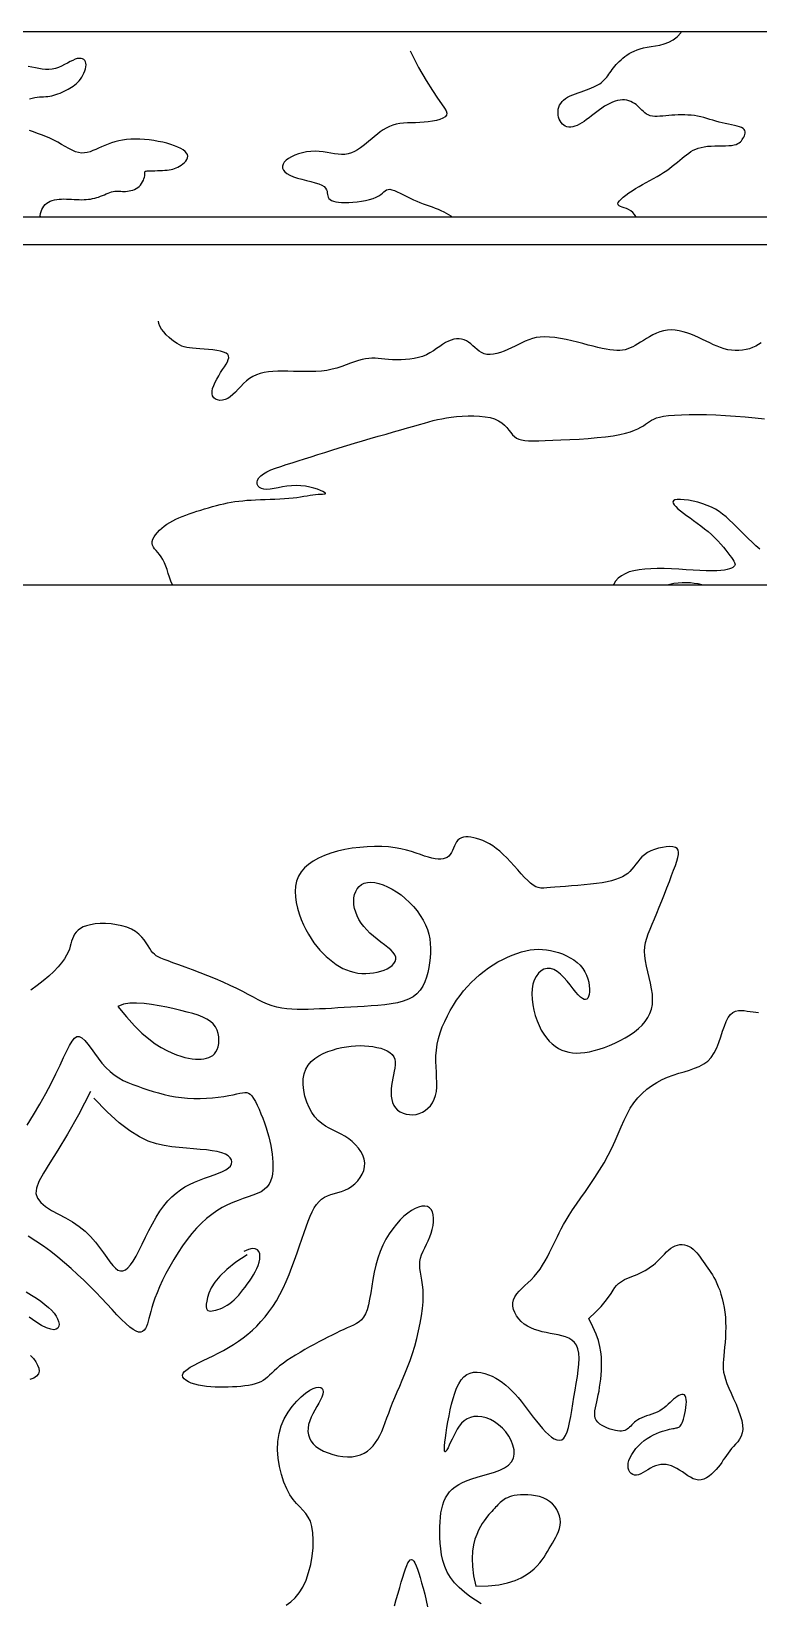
# Model space of a CAD drawing. Extents: x 560 to 725, y 213 to 408.
# Drawn here: x 642.9 to 673.2, y 259.1 to 324.6 of the extents above; entities that cross this region are included whole.
import ezdxf

# ---------------------------------------------------------------- set-up
doc = ezdxf.new("R2010")
doc.units = 0
doc.header["$LTSCALE"] = 10
doc.header["$MEASUREMENT"] = 0
for name, color, linetype in [('3', 3, 'CONTINUOUS'), ('4', 4, 'CONTINUOUS'), ('7', 7, 'CONTINUOUS')]:
    doc.layers.add(name, color=color, linetype=linetype)

msp = doc.modelspace()

# ---------------------------------------------------------------- linework, layer by layer
at = {"layer": '3'}
for p, q in [((622.854, 324.603), (687.081, 324.603)), ((619.779, 316.873), (695.291, 316.873))]:
    msp.add_line(p, q, dxfattribs=at)
for points in [[(668.061, 316.873), (668.053, 316.89), (667.994, 316.981), (667.923, 317.061), (667.843, 317.128), (667.754, 317.182), (667.662, 317.223), (667.57, 317.257), (667.485, 317.285), (667.411, 317.313), (667.353, 317.342), (667.316, 317.377), (667.304, 317.421), (667.323, 317.476), (667.369, 317.542), (667.44, 317.617), (667.531, 317.698), (667.64, 317.784), (667.764, 317.873), (667.899, 317.964), (668.041, 318.053), (668.188, 318.14), (668.338, 318.226), (668.49, 318.309), (668.641, 318.392), (668.79, 318.474), (668.936, 318.556), (669.078, 318.639), (669.212, 318.723), (669.34, 318.809), (669.46, 318.895), (669.573, 318.982), (669.681, 319.069), (669.784, 319.154), (669.883, 319.237), (669.979, 319.317), (670.072, 319.393), (670.163, 319.465), (670.255, 319.532), (670.348, 319.594), (670.445, 319.649), (670.547, 319.698), (670.656, 319.739), (670.774, 319.773), (670.903, 319.799), (671.043, 319.816), (671.192, 319.826), (671.345, 319.832), (671.499, 319.834), (671.65, 319.836), (671.794, 319.839), (671.927, 319.845), (672.046, 319.855), (672.147, 319.873), (672.231, 319.897), (672.302, 319.927), (672.36, 319.963), (672.409, 320.003), (672.45, 320.048), (672.485, 320.096), (672.518, 320.148), (672.549, 320.202), (672.577, 320.258), (672.598, 320.314), (672.611, 320.37), (672.613, 320.424), (672.602, 320.474), (672.574, 320.521), (672.528, 320.563), (672.461, 320.599), (672.376, 320.63), (672.275, 320.658), (672.163, 320.684), (672.041, 320.708), (671.913, 320.733), (671.781, 320.76), (671.649, 320.79), (671.519, 320.824), (671.391, 320.86), (671.265, 320.899), (671.139, 320.938), (671.013, 320.977), (670.887, 321.013), (670.759, 321.045), (670.629, 321.073), (670.497, 321.095), (670.363, 321.111), (670.227, 321.121), (670.091, 321.127), (669.954, 321.128), (669.819, 321.126), (669.685, 321.12), (669.552, 321.111), (669.423, 321.099), (669.297, 321.086), (669.175, 321.075), (669.058, 321.066), (668.946, 321.061), (668.842, 321.063), (668.744, 321.072), (668.655, 321.092), (668.574, 321.122), (668.501, 321.162), (668.433, 321.209), (668.369, 321.263), (668.308, 321.32), (668.249, 321.38), (668.188, 321.439), (668.126, 321.497), (668.061, 321.552), (667.991, 321.602), (667.918, 321.647), (667.842, 321.685), (667.761, 321.716), (667.676, 321.738), (667.587, 321.75), (667.493, 321.752), (667.396, 321.743), (667.294, 321.723), (667.189, 321.693), (667.082, 321.653), (666.974, 321.605), (666.864, 321.548), (666.753, 321.484), (666.643, 321.412), (666.534, 321.335), (666.426, 321.254), (666.318, 321.171), (666.212, 321.087), (666.108, 321.005), (666.004, 320.927), (665.903, 320.854), (665.803, 320.79), (665.704, 320.734), (665.609, 320.689), (665.516, 320.655), (665.426, 320.632), (665.34, 320.62), (665.259, 320.62), (665.183, 320.632), (665.113, 320.658), (665.049, 320.696), (664.992, 320.746), (664.941, 320.805), (664.898, 320.873), (664.863, 320.948), (664.837, 321.028), (664.819, 321.111), (664.811, 321.195), (664.812, 321.28), (664.824, 321.364), (664.846, 321.447), (664.878, 321.527), (664.922, 321.604), (664.977, 321.677), (665.044, 321.746), (665.123, 321.809), (665.213, 321.866), (665.314, 321.918), (665.423, 321.965), (665.537, 322.009), (665.654, 322.051), (665.772, 322.09), (665.888, 322.129), (666.001, 322.167), (666.108, 322.207), (666.208, 322.247), (666.302, 322.289), (666.391, 322.332), (666.472, 322.378), (666.548, 322.425), (666.618, 322.474), (666.681, 322.526), (666.738, 322.58), (666.791, 322.637), (666.839, 322.696), (666.885, 322.757), (666.93, 322.82), (666.975, 322.884), (667.02, 322.95), (667.068, 323.017), (667.12, 323.084), (667.175, 323.152), (667.234, 323.221), (667.297, 323.289), (667.365, 323.357), (667.438, 323.424), (667.515, 323.49), (667.597, 323.554), (667.685, 323.617), (667.779, 323.677), (667.881, 323.735), (667.99, 323.788), (668.109, 323.837), (668.239, 323.881), (668.379, 323.919), (668.532, 323.951), (668.698, 323.977), (668.873, 324.003), (669.055, 324.036), (669.24, 324.083), (669.425, 324.152), (669.606, 324.249), (669.78, 324.382), (669.944, 324.558)], [(658.645, 323.789), (659.003, 323.105), (659.313, 322.56), (659.576, 322.137), (659.792, 321.817), (659.961, 321.581), (660.082, 321.411), (660.156, 321.289), (660.183, 321.195), (660.164, 321.116), (660.104, 321.046), (660.01, 320.986), (659.886, 320.936), (659.741, 320.894), (659.578, 320.861), (659.406, 320.836), (659.229, 320.818), (659.053, 320.807), (658.879, 320.8), (658.709, 320.795), (658.542, 320.788), (658.379, 320.778), (658.222, 320.761), (658.071, 320.734), (657.925, 320.695), (657.787, 320.642), (657.655, 320.576), (657.528, 320.499), (657.405, 320.413), (657.285, 320.321), (657.167, 320.224), (657.05, 320.125), (656.934, 320.025), (656.816, 319.928), (656.698, 319.834), (656.577, 319.746), (656.454, 319.667), (656.329, 319.598), (656.201, 319.542), (656.068, 319.502), (655.932, 319.478), (655.792, 319.473), (655.647, 319.483), (655.498, 319.503), (655.345, 319.53), (655.186, 319.558), (655.024, 319.584), (654.857, 319.603), (654.686, 319.61), (654.511, 319.602), (654.335, 319.58), (654.162, 319.545), (653.996, 319.499), (653.841, 319.443), (653.7, 319.379), (653.578, 319.309), (653.477, 319.233), (653.401, 319.153), (653.352, 319.072), (653.329, 318.989), (653.334, 318.907), (653.367, 318.827), (653.428, 318.75), (653.518, 318.677), (653.637, 318.61), (653.786, 318.549), (653.956, 318.495), (654.139, 318.444), (654.328, 318.395), (654.514, 318.348), (654.688, 318.299), (654.843, 318.249), (654.969, 318.195), (655.062, 318.136), (655.125, 318.073), (655.164, 318.007), (655.186, 317.941), (655.198, 317.875), (655.206, 317.811), (655.215, 317.751), (655.234, 317.695), (655.266, 317.645), (655.314, 317.601), (655.377, 317.564), (655.456, 317.533), (655.55, 317.509), (655.661, 317.492), (655.789, 317.481), (655.932, 317.478), (656.092, 317.481), (656.264, 317.492), (656.441, 317.509), (656.62, 317.533), (656.794, 317.564), (656.958, 317.601), (657.107, 317.645), (657.236, 317.695), (657.341, 317.75), (657.425, 317.809), (657.495, 317.866), (657.555, 317.92), (657.61, 317.966), (657.666, 318.001), (657.729, 318.022), (657.803, 318.025), (657.892, 318.008), (657.996, 317.973), (658.112, 317.924), (658.237, 317.864), (658.37, 317.798), (658.507, 317.728), (658.646, 317.657), (658.785, 317.591), (658.922, 317.53), (659.056, 317.476), (659.188, 317.426), (659.317, 317.378), (659.445, 317.333), (659.57, 317.288), (659.693, 317.242), (659.814, 317.194), (659.934, 317.143), (660.048, 317.089), (660.156, 317.032), (660.254, 316.974), (660.339, 316.914), (660.387, 316.873)], [(642.794, 321.798), (642.902, 321.826), (643.008, 321.847), (643.107, 321.862), (643.202, 321.872), (643.292, 321.879), (643.379, 321.884), (643.464, 321.89), (643.548, 321.897), (643.632, 321.907), (643.716, 321.922), (643.802, 321.943), (643.889, 321.969), (643.976, 322), (644.063, 322.034), (644.149, 322.072), (644.234, 322.112), (644.316, 322.153), (644.396, 322.196), (644.472, 322.238), (644.545, 322.282), (644.614, 322.328), (644.681, 322.376), (644.744, 322.429), (644.804, 322.486), (644.861, 322.55), (644.915, 322.62), (644.967, 322.698), (645.015, 322.782), (645.057, 322.869), (645.093, 322.958), (645.12, 323.045), (645.139, 323.13), (645.146, 323.209), (645.142, 323.281), (645.125, 323.343), (645.095, 323.395), (645.053, 323.435), (645, 323.464), (644.937, 323.479), (644.863, 323.481), (644.78, 323.469), (644.689, 323.441), (644.589, 323.399), (644.483, 323.345), (644.369, 323.283), (644.251, 323.22), (644.127, 323.158), (643.999, 323.102), (643.868, 323.056), (643.735, 323.026), (643.599, 323.014), (643.462, 323.018), (643.322, 323.033), (643.18, 323.057), (643.035, 323.085), (642.887, 323.114), (642.737, 323.139)], [(643.241, 316.873), (643.24, 316.924), (643.25, 317.01), (643.27, 317.094), (643.299, 317.177), (643.338, 317.255), (643.386, 317.328), (643.442, 317.393), (643.506, 317.448), (643.577, 317.495), (643.656, 317.532), (643.74, 317.563), (643.829, 317.586), (643.923, 317.602), (644.021, 317.613), (644.122, 317.619), (644.226, 317.621), (644.332, 317.619), (644.439, 317.614), (644.546, 317.609), (644.653, 317.602), (644.758, 317.597), (644.862, 317.593), (644.963, 317.591), (645.06, 317.593), (645.154, 317.598), (645.246, 317.607), (645.335, 317.619), (645.421, 317.635), (645.506, 317.655), (645.589, 317.678), (645.671, 317.704), (645.752, 317.734), (645.832, 317.766), (645.91, 317.799), (645.987, 317.832), (646.063, 317.862), (646.136, 317.89), (646.207, 317.913), (646.276, 317.931), (646.342, 317.941), (646.406, 317.947), (646.469, 317.948), (646.532, 317.946), (646.595, 317.943), (646.659, 317.94), (646.726, 317.939), (646.795, 317.94), (646.867, 317.946), (646.942, 317.957), (647.018, 317.973), (647.093, 317.994), (647.166, 318.022), (647.236, 318.057), (647.302, 318.098), (647.362, 318.148), (647.415, 318.204), (647.461, 318.267), (647.5, 318.333), (647.533, 318.4), (647.559, 318.467), (647.578, 318.53), (647.591, 318.588), (647.598, 318.638), (647.599, 318.68), (647.597, 318.712), (647.595, 318.738), (647.596, 318.756), (647.603, 318.77), (647.619, 318.779), (647.648, 318.785), (647.692, 318.789), (647.754, 318.792), (647.831, 318.795), (647.92, 318.797), (648.018, 318.8), (648.121, 318.803), (648.226, 318.807), (648.33, 318.811), (648.429, 318.818), (648.521, 318.826), (648.606, 318.836), (648.686, 318.85), (648.761, 318.867), (648.833, 318.889), (648.903, 318.916), (648.973, 318.948), (649.043, 318.987), (649.114, 319.033), (649.184, 319.085), (649.248, 319.142), (649.304, 319.203), (649.348, 319.268), (649.376, 319.334), (649.386, 319.401), (649.374, 319.469), (649.336, 319.535), (649.275, 319.601), (649.192, 319.664), (649.089, 319.726), (648.968, 319.785), (648.83, 319.84), (648.678, 319.892), (648.514, 319.941), (648.339, 319.984), (648.156, 320.023), (647.967, 320.056), (647.774, 320.082), (647.58, 320.101), (647.386, 320.113), (647.197, 320.116), (647.012, 320.11), (646.836, 320.095), (646.666, 320.071), (646.505, 320.039), (646.35, 320.001), (646.202, 319.956), (646.06, 319.907), (645.924, 319.855), (645.794, 319.799), (645.669, 319.742), (645.548, 319.686), (645.429, 319.635), (645.312, 319.591), (645.195, 319.558), (645.077, 319.539), (644.956, 319.536), (644.83, 319.554), (644.7, 319.593), (644.565, 319.651), (644.424, 319.723), (644.278, 319.806), (644.126, 319.895), (643.97, 319.986), (643.808, 320.075), (643.64, 320.158), (643.468, 320.231), (643.294, 320.296), (643.122, 320.356), (642.954, 320.414), (642.795, 320.472)], [(673.278, 311.626), (673.165, 311.552), (673.047, 311.487), (672.92, 311.431), (672.786, 311.384), (672.645, 311.348), (672.499, 311.322), (672.35, 311.308), (672.198, 311.306), (672.044, 311.317), (671.891, 311.341), (671.739, 311.378), (671.588, 311.426), (671.438, 311.485), (671.287, 311.55), (671.136, 311.621), (670.983, 311.695), (670.828, 311.77), (670.671, 311.845), (670.511, 311.916), (670.348, 311.982), (670.185, 312.041), (670.02, 312.091), (669.855, 312.129), (669.691, 312.153), (669.529, 312.162), (669.369, 312.154), (669.212, 312.126), (669.059, 312.082), (668.909, 312.024), (668.765, 311.956), (668.626, 311.882), (668.493, 311.804), (668.366, 311.725), (668.246, 311.65), (668.134, 311.58), (668.027, 311.516), (667.923, 311.46), (667.821, 311.412), (667.718, 311.372), (667.612, 311.341), (667.502, 311.32), (667.384, 311.308), (667.257, 311.307), (667.121, 311.316), (666.974, 311.335), (666.816, 311.361), (666.647, 311.395), (666.466, 311.436), (666.273, 311.483), (666.066, 311.536), (665.846, 311.593), (665.617, 311.651), (665.381, 311.708), (665.144, 311.761), (664.91, 311.808), (664.681, 311.844), (664.463, 311.869), (664.26, 311.877), (664.073, 311.868), (663.902, 311.844), (663.743, 311.805), (663.593, 311.755), (663.449, 311.696), (663.308, 311.63), (663.167, 311.56), (663.023, 311.487), (662.874, 311.414), (662.721, 311.345), (662.567, 311.28), (662.413, 311.225), (662.262, 311.181), (662.117, 311.151), (661.979, 311.138), (661.851, 311.146), (661.735, 311.175), (661.629, 311.222), (661.531, 311.284), (661.439, 311.355), (661.35, 311.432), (661.263, 311.509), (661.176, 311.583), (661.087, 311.65), (660.993, 311.704), (660.895, 311.746), (660.793, 311.775), (660.688, 311.79), (660.58, 311.79), (660.469, 311.775), (660.356, 311.745), (660.241, 311.698), (660.124, 311.636), (660.004, 311.56), (659.881, 311.476), (659.752, 311.388), (659.618, 311.298), (659.476, 311.211), (659.326, 311.132), (659.167, 311.064), (658.997, 311.011), (658.82, 310.971), (658.637, 310.943), (658.453, 310.926), (658.269, 310.918), (658.089, 310.918), (657.915, 310.924), (657.751, 310.934), (657.598, 310.948), (657.454, 310.962), (657.318, 310.974), (657.186, 310.983), (657.055, 310.986), (656.923, 310.98), (656.787, 310.964), (656.644, 310.934), (656.493, 310.891), (656.333, 310.836), (656.164, 310.773), (655.985, 310.707), (655.798, 310.64), (655.601, 310.578), (655.395, 310.523), (655.18, 310.479), (654.956, 310.45), (654.726, 310.433), (654.491, 310.426), (654.255, 310.426), (654.019, 310.431), (653.786, 310.438), (653.56, 310.444), (653.341, 310.447), (653.133, 310.443), (652.935, 310.433), (652.748, 310.413), (652.57, 310.384), (652.403, 310.343), (652.245, 310.289), (652.097, 310.221), (651.958, 310.138), (651.828, 310.039), (651.706, 309.928), (651.59, 309.811), (651.478, 309.693), (651.37, 309.578), (651.263, 309.473), (651.156, 309.381), (651.047, 309.309), (650.936, 309.26), (650.826, 309.234), (650.721, 309.23), (650.624, 309.248), (650.539, 309.285), (650.47, 309.341), (650.421, 309.414), (650.396, 309.504), (650.397, 309.608), (650.421, 309.725), (650.465, 309.851), (650.524, 309.983), (650.595, 310.118), (650.673, 310.254), (650.754, 310.386), (650.835, 310.512), (650.912, 310.629), (650.98, 310.737), (651.035, 310.836), (651.073, 310.926), (651.091, 311.007), (651.085, 311.079), (651.05, 311.141), (650.982, 311.194), (650.879, 311.239), (650.747, 311.275), (650.593, 311.305), (650.423, 311.329), (650.244, 311.348), (650.064, 311.364), (649.89, 311.377), (649.729, 311.39), (649.586, 311.402), (649.459, 311.417), (649.344, 311.436), (649.239, 311.461), (649.139, 311.494), (649.04, 311.538), (648.94, 311.595), (648.834, 311.666), (648.721, 311.753), (648.604, 311.853), (648.49, 311.963), (648.384, 312.079), (648.292, 312.198), (648.22, 312.316), (648.174, 312.429), (648.16, 312.534)], [(648.752, 301.54), (648.75, 301.543), (648.684, 301.7), (648.626, 301.86), (648.571, 302.019), (648.519, 302.175), (648.466, 302.325), (648.41, 302.465), (648.349, 302.592), (648.281, 302.703), (648.208, 302.801), (648.135, 302.889), (648.065, 302.969), (648.003, 303.044), (647.953, 303.118), (647.917, 303.192), (647.901, 303.27), (647.907, 303.355), (647.933, 303.444), (647.978, 303.537), (648.04, 303.632), (648.116, 303.726), (648.204, 303.819), (648.301, 303.908), (648.407, 303.993), (648.518, 304.071), (648.635, 304.143), (648.757, 304.21), (648.884, 304.273), (649.017, 304.332), (649.155, 304.389), (649.299, 304.444), (649.448, 304.498), (649.602, 304.552), (649.761, 304.606), (649.922, 304.658), (650.086, 304.709), (650.25, 304.758), (650.414, 304.805), (650.575, 304.848), (650.735, 304.888), (650.89, 304.924), (651.043, 304.956), (651.196, 304.984), (651.351, 305.009), (651.509, 305.031), (651.672, 305.049), (651.842, 305.064), (652.021, 305.076), (652.211, 305.086), (652.408, 305.093), (652.61, 305.1), (652.815, 305.107), (653.018, 305.114), (653.219, 305.123), (653.413, 305.134), (653.597, 305.148), (653.77, 305.166), (653.932, 305.187), (654.083, 305.21), (654.224, 305.233), (654.357, 305.256), (654.481, 305.276), (654.599, 305.294), (654.71, 305.307), (654.815, 305.316), (654.911, 305.321), (654.994, 305.324), (655.061, 305.329), (655.107, 305.336), (655.129, 305.348), (655.123, 305.366), (655.086, 305.394), (655.015, 305.431), (654.913, 305.475), (654.785, 305.523), (654.634, 305.571), (654.466, 305.614), (654.285, 305.65), (654.095, 305.674), (653.901, 305.683), (653.706, 305.674), (653.514, 305.652), (653.327, 305.621), (653.147, 305.587), (652.978, 305.555), (652.821, 305.53), (652.68, 305.518), (652.556, 305.524), (652.453, 305.551), (652.371, 305.598), (652.313, 305.66), (652.28, 305.735), (652.273, 305.819), (652.294, 305.908), (652.344, 305.998), (652.426, 306.087), (652.539, 306.171), (652.682, 306.251), (652.851, 306.328), (653.044, 306.403), (653.257, 306.477), (653.487, 306.552), (653.732, 306.629), (653.987, 306.708), (654.252, 306.791), (654.524, 306.878), (654.805, 306.968), (655.093, 307.06), (655.39, 307.155), (655.695, 307.25), (656.008, 307.347), (656.33, 307.445), (656.658, 307.542), (656.99, 307.639), (657.321, 307.733), (657.647, 307.826), (657.962, 307.915), (658.263, 307.999), (658.544, 308.079), (658.802, 308.153), (659.033, 308.22), (659.241, 308.28), (659.433, 308.335), (659.615, 308.384), (659.793, 308.427), (659.973, 308.465), (660.161, 308.499), (660.363, 308.528), (660.584, 308.553), (660.818, 308.572), (661.061, 308.583), (661.305, 308.584), (661.544, 308.574), (661.772, 308.55), (661.983, 308.512), (662.17, 308.456), (662.33, 308.382), (662.464, 308.294), (662.577, 308.196), (662.675, 308.093), (662.76, 307.989), (662.839, 307.889), (662.916, 307.798), (662.994, 307.719), (663.08, 307.657), (663.177, 307.611), (663.291, 307.579), (663.426, 307.558), (663.587, 307.548), (663.779, 307.545), (664.008, 307.549), (664.277, 307.557), (664.589, 307.567), (664.935, 307.581), (665.305, 307.598), (665.687, 307.619), (666.069, 307.645), (666.442, 307.676), (666.792, 307.713), (667.11, 307.755), (667.387, 307.805), (667.624, 307.859), (667.826, 307.918), (667.997, 307.981), (668.141, 308.045), (668.263, 308.109), (668.367, 308.173), (668.458, 308.236), (668.54, 308.295), (668.619, 308.351), (668.703, 308.403), (668.798, 308.451), (668.91, 308.495), (669.046, 308.533), (669.213, 308.566), (669.418, 308.593), (669.665, 308.615), (669.951, 308.63), (670.271, 308.638), (670.62, 308.64), (670.992, 308.635), (671.383, 308.623), (671.788, 308.604), (672.2, 308.577), (672.615, 308.543), (673.025, 308.502), (673.421, 308.454)], [(673.219, 303.025), (673.06, 303.164), (672.896, 303.316), (672.731, 303.476), (672.566, 303.64), (672.405, 303.803), (672.249, 303.96), (672.1, 304.107), (671.956, 304.244), (671.813, 304.37), (671.67, 304.487), (671.522, 304.593), (671.368, 304.69), (671.205, 304.777), (671.029, 304.854), (670.839, 304.923), (670.642, 304.981), (670.443, 305.029), (670.25, 305.066), (670.07, 305.09), (669.91, 305.101), (669.777, 305.099), (669.678, 305.082), (669.619, 305.05), (669.597, 305.005), (669.608, 304.947), (669.65, 304.879), (669.717, 304.801), (669.806, 304.716), (669.914, 304.625), (670.036, 304.529), (670.169, 304.43), (670.311, 304.328), (670.458, 304.222), (670.61, 304.113), (670.763, 303.999), (670.915, 303.882), (671.064, 303.761), (671.208, 303.635), (671.344, 303.505), (671.472, 303.373), (671.592, 303.242), (671.702, 303.113), (671.802, 302.989), (671.892, 302.874), (671.971, 302.769), (672.038, 302.676), (672.093, 302.598), (672.135, 302.533), (672.166, 302.479), (672.184, 302.434), (672.19, 302.396), (672.184, 302.363), (672.166, 302.332), (672.135, 302.302), (672.092, 302.271), (672.034, 302.24), (671.959, 302.21), (671.863, 302.182), (671.744, 302.158), (671.6, 302.14), (671.427, 302.128), (671.224, 302.123), (670.989, 302.127), (670.726, 302.139), (670.443, 302.154), (670.146, 302.172), (669.841, 302.19), (669.535, 302.206), (669.235, 302.217), (668.946, 302.221), (668.675, 302.216), (668.422, 302.201), (668.188, 302.174), (667.974, 302.133), (667.779, 302.079), (667.605, 302.008), (667.451, 301.921), (667.319, 301.814), (667.207, 301.689), (667.116, 301.548), (667.112, 301.54)], [(669.349, 301.54), (669.474, 301.574), (669.642, 301.607), (669.814, 301.629), (669.988, 301.641), (670.161, 301.643), (670.329, 301.636), (670.49, 301.619), (670.642, 301.594), (670.783, 301.561), (670.852, 301.54)], [(653.481, 259.023), (653.674, 259.159), (653.859, 259.328), (654.029, 259.532), (654.181, 259.776), (654.312, 260.062), (654.42, 260.381), (654.505, 260.72), (654.566, 261.067), (654.602, 261.412), (654.614, 261.741), (654.6, 262.042), (654.56, 262.305), (654.494, 262.521), (654.406, 262.698), (654.299, 262.849), (654.178, 262.985), (654.048, 263.119), (653.911, 263.262), (653.773, 263.428), (653.637, 263.629), (653.508, 263.872), (653.391, 264.154), (653.289, 264.465), (653.208, 264.799), (653.153, 265.145), (653.128, 265.497), (653.138, 265.845), (653.188, 266.181), (653.28, 266.499), (653.407, 266.794), (653.563, 267.065), (653.738, 267.31), (653.924, 267.525), (654.113, 267.71), (654.296, 267.861), (654.465, 267.977), (654.614, 268.057), (654.74, 268.101), (654.843, 268.114), (654.924, 268.099), (654.981, 268.057), (655.014, 267.994), (655.024, 267.911), (655.009, 267.812), (654.971, 267.699), (654.914, 267.575), (654.843, 267.442), (654.764, 267.301), (654.681, 267.154), (654.6, 267.004), (654.526, 266.853), (654.465, 266.701), (654.421, 266.552), (654.396, 266.405), (654.392, 266.263), (654.409, 266.125), (654.45, 265.993), (654.515, 265.867), (654.607, 265.748), (654.725, 265.638), (654.872, 265.536), (655.042, 265.445), (655.229, 265.366), (655.429, 265.301), (655.636, 265.251), (655.843, 265.219), (656.046, 265.205), (656.239, 265.212), (656.418, 265.241), (656.582, 265.29), (656.732, 265.359), (656.869, 265.446), (656.994, 265.549), (657.108, 265.668), (657.211, 265.8), (657.304, 265.945), (657.389, 266.101), (657.467, 266.268), (657.54, 266.444), (657.612, 266.63), (657.683, 266.825), (657.756, 267.028), (657.834, 267.239), (657.919, 267.457), (658.012, 267.682), (658.112, 267.915), (658.216, 268.156), (658.324, 268.406), (658.433, 268.666), (658.541, 268.936), (658.646, 269.219), (658.747, 269.514), (658.841, 269.821), (658.927, 270.136), (659.004, 270.455), (659.069, 270.772), (659.123, 271.083), (659.163, 271.381), (659.188, 271.664), (659.197, 271.924), (659.188, 272.16), (659.168, 272.372), (659.139, 272.564), (659.108, 272.74), (659.079, 272.902), (659.057, 273.054), (659.047, 273.2), (659.055, 273.342), (659.083, 273.484), (659.128, 273.627), (659.188, 273.77), (659.256, 273.916), (659.328, 274.063), (659.401, 274.213), (659.469, 274.367), (659.528, 274.524), (659.574, 274.685), (659.606, 274.846), (659.624, 275.004), (659.625, 275.153), (659.61, 275.291), (659.578, 275.412), (659.527, 275.512), (659.457, 275.588), (659.367, 275.635), (659.26, 275.655), (659.139, 275.648), (659.004, 275.614), (658.86, 275.555), (658.708, 275.471), (658.551, 275.364), (658.392, 275.233), (658.233, 275.08), (658.076, 274.907), (657.923, 274.713), (657.777, 274.5), (657.64, 274.27), (657.514, 274.023), (657.401, 273.761), (657.304, 273.484), (657.224, 273.195), (657.157, 272.899), (657.101, 272.602), (657.053, 272.311), (657.007, 272.033), (656.961, 271.773), (656.912, 271.537), (656.855, 271.333), (656.787, 271.165), (656.709, 271.029), (656.62, 270.92), (656.52, 270.831), (656.411, 270.758), (656.292, 270.695), (656.164, 270.637), (656.027, 270.577), (655.88, 270.512), (655.726, 270.44), (655.563, 270.362), (655.394, 270.279), (655.218, 270.19), (655.035, 270.095), (654.847, 269.996), (654.654, 269.892), (654.458, 269.783), (654.259, 269.672), (654.063, 269.558), (653.871, 269.443), (653.687, 269.328), (653.513, 269.214), (653.354, 269.102), (653.211, 268.994), (653.088, 268.89), (652.98, 268.791), (652.883, 268.697), (652.794, 268.61), (652.709, 268.529), (652.623, 268.455), (652.531, 268.389), (652.431, 268.332), (652.318, 268.283), (652.193, 268.242), (652.057, 268.209), (651.91, 268.181), (651.755, 268.16), (651.592, 268.142), (651.423, 268.129), (651.248, 268.119), (651.069, 268.112), (650.886, 268.107), (650.703, 268.106), (650.52, 268.11), (650.34, 268.12), (650.163, 268.136), (649.992, 268.159), (649.829, 268.19), (649.674, 268.23), (649.532, 268.278), (649.408, 268.333), (649.305, 268.394), (649.228, 268.461), (649.18, 268.532), (649.166, 268.608), (649.19, 268.686), (649.254, 268.767), (649.356, 268.851), (649.489, 268.937), (649.648, 269.026), (649.829, 269.119), (650.025, 269.215), (650.232, 269.315), (650.444, 269.419), (650.656, 269.528), (650.868, 269.642), (651.079, 269.762), (651.286, 269.889), (651.491, 270.024), (651.691, 270.167), (651.886, 270.32), (652.076, 270.483), (652.259, 270.657), (652.435, 270.842), (652.605, 271.04), (652.768, 271.251), (652.924, 271.475), (653.074, 271.712), (653.217, 271.964), (653.353, 272.232), (653.483, 272.513), (653.607, 272.806), (653.724, 273.106), (653.835, 273.407), (653.941, 273.707), (654.042, 274), (654.138, 274.281), (654.229, 274.548), (654.315, 274.795), (654.4, 275.022), (654.484, 275.228), (654.569, 275.413), (654.657, 275.578), (654.751, 275.721), (654.852, 275.843), (654.962, 275.942), (655.083, 276.021), (655.212, 276.082), (655.349, 276.132), (655.491, 276.176), (655.637, 276.218), (655.784, 276.265), (655.93, 276.321), (656.074, 276.391), (656.213, 276.481), (656.344, 276.587), (656.463, 276.709), (656.568, 276.843), (656.653, 276.987), (656.716, 277.139), (656.753, 277.296), (656.76, 277.455), (656.735, 277.614), (656.68, 277.771), (656.6, 277.925), (656.497, 278.072), (656.375, 278.212), (656.238, 278.342), (656.089, 278.461), (655.932, 278.566), (655.77, 278.656), (655.606, 278.738), (655.442, 278.816), (655.278, 278.896), (655.118, 278.986), (654.964, 279.091), (654.816, 279.216), (654.678, 279.369), (654.551, 279.553), (654.438, 279.763), (654.343, 279.991), (654.267, 280.232), (654.215, 280.477), (654.189, 280.719), (654.193, 280.951), (654.229, 281.165), (654.299, 281.357), (654.4, 281.527), (654.528, 281.675), (654.678, 281.803), (654.846, 281.915), (655.027, 282.01), (655.217, 282.09), (655.411, 282.158), (655.607, 282.215), (655.801, 282.26), (655.994, 282.295), (656.186, 282.32), (656.376, 282.335), (656.563, 282.341), (656.746, 282.337), (656.925, 282.323), (657.1, 282.301), (657.268, 282.27), (657.425, 282.229), (657.57, 282.179), (657.699, 282.118), (657.81, 282.048), (657.9, 281.966), (657.966, 281.874), (658.007, 281.772), (658.025, 281.659), (658.025, 281.537), (658.011, 281.408), (657.986, 281.272), (657.956, 281.13), (657.925, 280.984), (657.895, 280.834), (657.872, 280.683), (657.858, 280.532), (657.853, 280.382), (657.86, 280.238), (657.88, 280.1), (657.915, 279.97), (657.967, 279.852), (658.037, 279.747), (658.127, 279.658), (658.233, 279.584), (658.352, 279.527), (658.481, 279.487), (658.617, 279.465), (658.756, 279.461), (658.895, 279.477), (659.031, 279.511), (659.16, 279.565), (659.282, 279.638), (659.393, 279.73), (659.492, 279.839), (659.578, 279.964), (659.65, 280.106), (659.704, 280.262), (659.741, 280.433), (659.758, 280.616), (659.761, 280.812), (659.753, 281.018), (659.741, 281.233), (659.728, 281.456), (659.721, 281.686), (659.723, 281.92), (659.741, 282.158), (659.777, 282.398), (659.832, 282.639), (659.903, 282.88), (659.989, 283.118), (660.089, 283.353), (660.2, 283.584), (660.321, 283.808), (660.45, 284.025), (660.587, 284.233), (660.73, 284.433), (660.879, 284.623), (661.036, 284.805), (661.199, 284.978), (661.368, 285.142), (661.545, 285.297), (661.728, 285.443), (661.917, 285.58), (662.111, 285.708), (662.309, 285.826), (662.508, 285.934), (662.708, 286.03), (662.905, 286.115), (663.1, 286.187), (663.289, 286.247), (663.472, 286.293), (663.65, 286.327), (663.823, 286.348), (663.993, 286.356), (664.16, 286.352), (664.327, 286.336), (664.494, 286.309), (664.661, 286.27), (664.83, 286.22), (664.999, 286.16), (665.164, 286.088), (665.324, 286.004), (665.474, 285.91), (665.613, 285.805), (665.737, 285.689), (665.844, 285.561), (665.932, 285.423), (666.001, 285.278), (666.053, 285.13), (666.089, 284.982), (666.111, 284.839), (666.12, 284.704), (666.117, 284.581), (666.104, 284.474), (666.082, 284.387), (666.051, 284.321), (666.01, 284.278), (665.959, 284.258), (665.899, 284.265), (665.828, 284.298), (665.747, 284.359), (665.655, 284.451), (665.552, 284.571), (665.439, 284.713), (665.318, 284.868), (665.19, 285.027), (665.057, 285.18), (664.92, 285.318), (664.779, 285.432), (664.637, 285.514), (664.496, 285.556), (664.358, 285.558), (664.225, 285.523), (664.102, 285.455), (663.991, 285.356), (663.896, 285.228), (663.818, 285.075), (663.762, 284.9), (663.73, 284.704), (663.72, 284.494), (663.73, 284.273), (663.759, 284.046), (663.805, 283.818), (663.865, 283.593), (663.938, 283.377), (664.022, 283.174), (664.115, 282.988), (664.217, 282.819), (664.326, 282.668), (664.442, 282.533), (664.565, 282.415), (664.694, 282.313), (664.829, 282.228), (664.969, 282.158), (665.113, 282.104), (665.263, 282.065), (665.418, 282.04), (665.581, 282.031), (665.751, 282.036), (665.93, 282.055), (666.118, 282.088), (666.317, 282.134), (666.526, 282.194), (666.743, 282.266), (666.963, 282.35), (667.184, 282.445), (667.401, 282.549), (667.611, 282.663), (667.811, 282.785), (667.997, 282.914), (668.165, 283.051), (668.315, 283.195), (668.444, 283.347), (668.553, 283.508), (668.639, 283.679), (668.702, 283.862), (668.741, 284.055), (668.754, 284.261), (668.741, 284.48), (668.709, 284.709), (668.661, 284.943), (668.606, 285.18), (668.548, 285.416), (668.494, 285.647), (668.45, 285.87), (668.423, 286.081), (668.416, 286.278), (668.429, 286.464), (668.46, 286.644), (668.508, 286.823), (668.571, 287.005), (668.645, 287.195), (668.731, 287.397), (668.825, 287.618), (668.925, 287.858), (669.03, 288.115), (669.137, 288.381), (669.245, 288.652), (669.35, 288.92), (669.45, 289.18), (669.544, 289.425), (669.629, 289.65), (669.703, 289.85), (669.763, 290.024), (669.807, 290.174), (669.833, 290.3), (669.838, 290.404), (669.819, 290.488), (669.774, 290.551), (669.7, 290.595), (669.597, 290.622), (669.469, 290.632), (669.323, 290.626), (669.165, 290.604), (669.001, 290.568), (668.838, 290.519), (668.683, 290.457), (668.541, 290.383), (668.417, 290.298), (668.31, 290.204), (668.215, 290.105), (668.13, 290.002), (668.05, 289.897), (667.972, 289.794), (667.892, 289.695), (667.807, 289.603), (667.714, 289.518), (667.61, 289.443), (667.493, 289.374), (667.361, 289.313), (667.213, 289.259), (667.046, 289.211), (666.858, 289.168), (666.648, 289.13), (666.415, 289.097), (666.165, 289.067), (665.904, 289.041), (665.64, 289.018), (665.379, 288.997), (665.128, 288.977), (664.894, 288.959), (664.685, 288.941), (664.504, 288.924), (664.35, 288.91), (664.215, 288.904), (664.096, 288.909), (663.987, 288.927), (663.883, 288.964), (663.778, 289.023), (663.668, 289.106), (663.547, 289.217), (663.417, 289.351), (663.279, 289.502), (663.135, 289.665), (662.987, 289.833), (662.836, 290.001), (662.684, 290.162), (662.532, 290.312), (662.382, 290.445), (662.235, 290.561), (662.091, 290.662), (661.95, 290.749), (661.812, 290.822), (661.677, 290.883), (661.547, 290.934), (661.42, 290.974), (661.298, 291.004), (661.182, 291.026), (661.071, 291.036), (660.968, 291.036), (660.872, 291.023), (660.785, 290.997), (660.707, 290.957), (660.64, 290.903), (660.583, 290.834), (660.534, 290.753), (660.491, 290.664), (660.45, 290.572), (660.41, 290.479), (660.367, 290.391), (660.318, 290.31), (660.261, 290.241), (660.193, 290.187), (660.115, 290.147), (660.025, 290.122), (659.924, 290.111), (659.812, 290.113), (659.689, 290.128), (659.555, 290.155), (659.409, 290.194), (659.253, 290.243), (659.084, 290.3), (658.902, 290.361), (658.706, 290.424), (658.494, 290.484), (658.265, 290.539), (658.019, 290.585), (657.753, 290.619), (657.469, 290.638), (657.17, 290.642), (656.861, 290.63), (656.547, 290.604), (656.233, 290.564), (655.924, 290.509), (655.625, 290.441), (655.341, 290.359), (655.076, 290.264), (654.833, 290.155), (654.613, 290.032), (654.418, 289.895), (654.25, 289.744), (654.11, 289.578), (654, 289.397), (653.921, 289.201), (653.875, 288.99), (653.859, 288.767), (653.87, 288.536), (653.903, 288.3), (653.957, 288.063), (654.028, 287.828), (654.111, 287.6), (654.205, 287.381), (654.306, 287.175), (654.413, 286.982), (654.525, 286.8), (654.643, 286.631), (654.765, 286.472), (654.89, 286.324), (655.019, 286.186), (655.151, 286.058), (655.285, 285.938), (655.422, 285.828), (655.562, 285.728), (655.704, 285.638), (655.85, 285.56), (656, 285.493), (656.153, 285.438), (656.31, 285.396), (656.472, 285.367), (656.636, 285.351), (656.801, 285.347), (656.964, 285.355), (657.124, 285.373), (657.278, 285.403), (657.426, 285.442), (657.564, 285.49), (657.691, 285.548), (657.804, 285.613), (657.9, 285.686), (657.975, 285.765), (658.027, 285.85), (658.053, 285.939), (658.05, 286.032), (658.014, 286.129), (657.944, 286.227), (657.844, 286.329), (657.722, 286.433), (657.582, 286.542), (657.431, 286.655), (657.275, 286.773), (657.12, 286.897), (656.973, 287.027), (656.838, 287.163), (656.716, 287.304), (656.609, 287.45), (656.517, 287.6), (656.441, 287.751), (656.381, 287.904), (656.337, 288.057), (656.31, 288.208), (656.302, 288.357), (656.31, 288.502), (656.337, 288.638), (656.381, 288.764), (656.443, 288.876), (656.523, 288.973), (656.621, 289.05), (656.736, 289.106), (656.869, 289.139), (657.017, 289.147), (657.177, 289.133), (657.348, 289.098), (657.527, 289.041), (657.711, 288.964), (657.898, 288.867), (658.085, 288.752), (658.269, 288.619), (658.449, 288.471), (658.622, 288.31), (658.785, 288.137), (658.936, 287.956), (659.073, 287.768), (659.192, 287.576), (659.291, 287.381), (659.369, 287.186), (659.427, 286.991), (659.466, 286.795), (659.489, 286.598), (659.498, 286.4), (659.494, 286.201), (659.48, 286), (659.457, 285.798), (659.426, 285.593), (659.386, 285.39), (659.333, 285.191), (659.265, 285), (659.177, 284.82), (659.068, 284.654), (658.933, 284.506), (658.771, 284.38), (658.578, 284.276), (658.36, 284.194), (658.119, 284.13), (657.86, 284.081), (657.588, 284.045), (657.307, 284.017), (657.022, 283.996), (656.736, 283.978), (656.455, 283.96), (656.178, 283.943), (655.906, 283.926), (655.639, 283.91), (655.378, 283.895), (655.123, 283.881), (654.874, 283.87), (654.631, 283.86), (654.395, 283.852), (654.165, 283.849), (653.941, 283.851), (653.723, 283.86), (653.511, 283.878), (653.303, 283.906), (653.101, 283.947), (652.904, 284.001), (652.71, 284.071), (652.517, 284.154), (652.321, 284.25), (652.117, 284.356), (651.903, 284.471), (651.673, 284.593), (651.425, 284.721), (651.153, 284.852), (650.858, 284.986), (650.544, 285.12), (650.221, 285.251), (649.897, 285.378), (649.58, 285.499), (649.28, 285.61), (649.005, 285.711), (648.764, 285.798), (648.562, 285.87), (648.397, 285.932), (648.263, 285.986), (648.155, 286.037), (648.066, 286.089), (647.992, 286.147), (647.927, 286.214), (647.865, 286.294), (647.801, 286.391), (647.732, 286.501), (647.655, 286.62), (647.566, 286.743), (647.463, 286.866), (647.343, 286.985), (647.202, 287.095), (647.037, 287.192), (646.847, 287.272), (646.638, 287.335), (646.415, 287.381), (646.185, 287.411), (645.956, 287.425), (645.733, 287.425), (645.523, 287.41), (645.334, 287.381), (645.169, 287.339), (645.029, 287.286), (644.911, 287.221), (644.813, 287.148), (644.733, 287.067), (644.668, 286.979), (644.617, 286.886), (644.577, 286.79), (644.545, 286.691), (644.517, 286.589), (644.487, 286.48), (644.45, 286.365), (644.401, 286.241), (644.334, 286.106), (644.245, 285.959), (644.127, 285.798), (643.978, 285.622), (643.799, 285.435), (643.593, 285.241), (643.364, 285.044), (643.115, 284.848), (642.85, 284.658)], [(646.469, 283.978), (646.829, 283.538), (647.163, 283.17), (647.474, 282.866), (647.762, 282.619), (648.028, 282.42), (648.276, 282.263), (648.505, 282.139), (648.717, 282.04), (648.913, 281.96), (649.095, 281.896), (649.264, 281.847), (649.42, 281.812), (649.566, 281.789), (649.701, 281.777), (649.828, 281.775), (649.947, 281.78), (650.059, 281.792), (650.163, 281.813), (650.26, 281.843), (650.349, 281.883), (650.429, 281.936), (650.499, 282.003), (650.559, 282.084), (650.609, 282.182), (650.648, 282.296), (650.673, 282.424), (650.684, 282.562), (650.677, 282.705), (650.652, 282.848), (650.606, 282.989), (650.537, 283.123), (650.444, 283.245), (650.324, 283.353), (650.179, 283.448), (650.008, 283.532), (649.814, 283.607), (649.596, 283.676), (649.356, 283.742), (649.094, 283.806), (648.811, 283.871), (648.51, 283.939), (648.196, 284.003), (647.877, 284.058), (647.56, 284.097), (647.254, 284.116), (646.965, 284.106), (646.701, 284.062), (646.469, 283.978)], [(661.613, 259.082), (661.374, 259.228), (661.138, 259.388), (660.909, 259.564), (660.694, 259.754), (660.5, 259.957), (660.334, 260.173), (660.199, 260.4), (660.095, 260.636), (660.017, 260.879), (659.961, 261.124), (659.924, 261.369), (659.902, 261.611), (659.892, 261.847), (659.89, 262.075), (659.892, 262.291), (659.899, 262.495), (659.913, 262.688), (659.935, 262.87), (659.965, 263.041), (660.006, 263.201), (660.058, 263.351), (660.122, 263.491), (660.201, 263.621), (660.294, 263.741), (660.403, 263.852), (660.529, 263.956), (660.673, 264.051), (660.836, 264.138), (661.019, 264.219), (661.222, 264.294), (661.446, 264.363), (661.682, 264.429), (661.923, 264.498), (662.158, 264.571), (662.38, 264.653), (662.579, 264.748), (662.746, 264.86), (662.872, 264.991), (662.951, 265.145), (662.985, 265.316), (662.978, 265.5), (662.935, 265.691), (662.861, 265.883), (662.759, 266.07), (662.634, 266.246), (662.491, 266.407), (662.334, 266.546), (662.167, 266.663), (661.993, 266.757), (661.817, 266.827), (661.642, 266.872), (661.471, 266.891), (661.309, 266.884), (661.159, 266.851), (661.024, 266.79), (660.903, 266.706), (660.795, 266.602), (660.699, 266.484), (660.612, 266.354), (660.534, 266.218), (660.463, 266.079), (660.397, 265.942), (660.336, 265.811), (660.279, 265.691), (660.228, 265.586), (660.183, 265.501), (660.145, 265.441), (660.115, 265.41), (660.093, 265.414), (660.08, 265.456), (660.077, 265.54), (660.083, 265.663), (660.097, 265.819), (660.12, 266.003), (660.149, 266.209), (660.184, 266.434), (660.225, 266.67), (660.27, 266.914), (660.32, 267.16), (660.375, 267.403), (660.437, 267.639), (660.506, 267.862), (660.584, 268.069), (660.672, 268.254), (660.771, 268.413), (660.884, 268.541), (661.009, 268.635), (661.146, 268.696), (661.292, 268.728), (661.444, 268.734), (661.6, 268.717), (661.758, 268.681), (661.915, 268.628), (662.068, 268.562), (662.216, 268.486), (662.359, 268.4), (662.497, 268.304), (662.631, 268.198), (662.763, 268.082), (662.892, 267.956), (663.02, 267.82), (663.147, 267.675), (663.274, 267.52), (663.401, 267.358), (663.528, 267.191), (663.655, 267.022), (663.782, 266.855), (663.908, 266.691), (664.035, 266.534), (664.162, 266.386), (664.289, 266.25), (664.414, 266.13), (664.536, 266.03), (664.654, 265.955), (664.766, 265.909), (664.87, 265.895), (664.966, 265.919), (665.051, 265.984), (665.124, 266.093), (665.188, 266.243), (665.244, 266.427), (665.294, 266.642), (665.34, 266.881), (665.384, 267.14), (665.428, 267.414), (665.474, 267.696), (665.523, 267.982), (665.572, 268.268), (665.617, 268.549), (665.654, 268.819), (665.679, 269.074), (665.688, 269.31), (665.677, 269.521), (665.643, 269.704), (665.582, 269.854), (665.497, 269.975), (665.39, 270.07), (665.265, 270.145), (665.125, 270.202), (664.974, 270.247), (664.814, 270.284), (664.649, 270.316), (664.482, 270.348), (664.314, 270.382), (664.148, 270.42), (663.985, 270.464), (663.827, 270.516), (663.676, 270.578), (663.533, 270.652), (663.401, 270.739), (663.28, 270.842), (663.174, 270.957), (663.084, 271.082), (663.012, 271.215), (662.961, 271.351), (662.934, 271.488), (662.931, 271.623), (662.957, 271.753), (663.01, 271.877), (663.089, 271.994), (663.188, 272.109), (663.303, 272.224), (663.429, 272.34), (663.56, 272.461), (663.694, 272.588), (663.824, 272.725), (663.947, 272.874), (664.062, 273.032), (664.171, 273.197), (664.273, 273.367), (664.37, 273.541), (664.46, 273.715), (664.546, 273.888), (664.628, 274.057), (664.706, 274.221), (664.783, 274.382), (664.863, 274.545), (664.948, 274.712), (665.043, 274.887), (665.151, 275.073), (665.274, 275.274), (665.416, 275.493), (665.58, 275.734), (665.76, 275.992), (665.952, 276.267), (666.151, 276.554), (666.351, 276.851), (666.546, 277.155), (666.732, 277.462), (666.903, 277.77), (667.056, 278.075), (667.193, 278.376), (667.32, 278.67), (667.441, 278.955), (667.561, 279.229), (667.686, 279.489), (667.819, 279.733), (667.967, 279.959), (668.131, 280.165), (668.312, 280.352), (668.507, 280.521), (668.713, 280.671), (668.929, 280.805), (669.152, 280.923), (669.379, 281.025), (669.609, 281.113), (669.839, 281.188), (670.065, 281.256), (670.286, 281.323), (670.498, 281.395), (670.698, 281.477), (670.883, 281.577), (671.051, 281.7), (671.197, 281.852), (671.321, 282.038), (671.426, 282.248), (671.517, 282.475), (671.597, 282.709), (671.67, 282.939), (671.743, 283.156), (671.818, 283.35), (671.901, 283.511), (671.995, 283.633), (672.098, 283.718), (672.21, 283.772), (672.328, 283.8), (672.449, 283.807), (672.574, 283.8), (672.698, 283.784), (672.822, 283.764), (672.942, 283.745), (673.058, 283.729), (673.169, 283.718)], [(642.691, 279.031), (642.962, 279.464), (643.222, 279.905), (643.466, 280.343), (643.691, 280.767), (643.891, 281.165), (644.063, 281.527), (644.212, 281.848), (644.341, 282.124), (644.456, 282.353), (644.56, 282.531), (644.659, 282.654), (644.758, 282.72), (644.861, 282.725), (644.972, 282.668), (645.091, 282.559), (645.219, 282.407), (645.355, 282.226), (645.498, 282.026), (645.649, 281.818), (645.807, 281.614), (645.973, 281.425), (646.144, 281.261), (646.323, 281.12), (646.507, 280.998), (646.697, 280.894), (646.893, 280.802), (647.094, 280.721), (647.3, 280.646), (647.51, 280.574), (647.725, 280.504), (647.945, 280.435), (648.17, 280.369), (648.4, 280.309), (648.636, 280.255), (648.877, 280.209), (649.125, 280.173), (649.379, 280.149), (649.639, 280.138), (649.901, 280.138), (650.161, 280.148), (650.414, 280.167), (650.656, 280.192), (650.883, 280.222), (651.089, 280.256), (651.272, 280.291), (651.426, 280.326), (651.557, 280.357), (651.666, 280.38), (651.76, 280.391), (651.841, 280.387), (651.914, 280.364), (651.983, 280.317), (652.052, 280.244), (652.125, 280.14), (652.201, 280.01), (652.279, 279.858), (652.357, 279.688), (652.434, 279.505), (652.508, 279.313), (652.578, 279.117), (652.644, 278.92), (652.702, 278.727), (652.755, 278.539), (652.8, 278.354), (652.839, 278.173), (652.871, 277.995), (652.896, 277.82), (652.915, 277.648), (652.928, 277.478), (652.933, 277.311), (652.929, 277.148), (652.913, 276.991), (652.883, 276.84), (652.837, 276.699), (652.771, 276.568), (652.684, 276.449), (652.573, 276.344), (652.436, 276.254), (652.276, 276.174), (652.097, 276.103), (651.901, 276.034), (651.694, 275.964), (651.478, 275.889), (651.257, 275.804), (651.035, 275.706), (650.814, 275.591), (650.596, 275.457), (650.381, 275.306), (650.169, 275.136), (649.96, 274.947), (649.754, 274.739), (649.553, 274.511), (649.355, 274.264), (649.163, 273.998), (648.977, 273.718), (648.799, 273.428), (648.631, 273.136), (648.475, 272.845), (648.334, 272.562), (648.209, 272.293), (648.102, 272.043), (648.014, 271.815), (647.942, 271.61), (647.885, 271.426), (647.838, 271.26), (647.8, 271.11), (647.766, 270.976), (647.733, 270.854), (647.699, 270.743), (647.661, 270.641), (647.617, 270.553), (647.564, 270.481), (647.501, 270.429), (647.426, 270.402), (647.337, 270.404), (647.231, 270.437), (647.108, 270.506), (646.965, 270.614), (646.804, 270.757), (646.627, 270.929), (646.434, 271.127), (646.228, 271.344), (646.01, 271.576), (645.783, 271.819), (645.547, 272.066), (645.304, 272.314), (645.054, 272.561), (644.796, 272.807), (644.529, 273.05), (644.254, 273.29), (643.97, 273.525), (643.675, 273.756), (643.37, 273.981), (643.055, 274.198), (642.734, 274.407)], [(645.334, 280.433), (644.826, 279.459), (644.37, 278.651), (643.972, 277.99), (643.638, 277.455), (643.373, 277.026), (643.183, 276.684), (643.074, 276.408), (643.051, 276.179), (643.117, 275.978), (643.259, 275.798), (643.462, 275.633), (643.712, 275.475), (643.992, 275.32), (644.287, 275.161), (644.582, 274.993), (644.861, 274.808), (645.112, 274.603), (645.335, 274.383), (645.533, 274.157), (645.709, 273.93), (645.867, 273.712), (646.008, 273.508), (646.137, 273.327), (646.256, 273.177), (646.369, 273.063), (646.476, 272.987), (646.58, 272.95), (646.682, 272.952), (646.785, 272.995), (646.888, 273.077), (646.996, 273.201), (647.108, 273.366), (647.227, 273.572), (647.352, 273.811), (647.483, 274.074), (647.62, 274.353), (647.762, 274.638), (647.91, 274.921), (648.062, 275.194), (648.22, 275.446), (648.382, 275.671), (648.549, 275.87), (648.72, 276.045), (648.897, 276.199), (649.08, 276.334), (649.268, 276.453), (649.462, 276.558), (649.663, 276.651), (649.869, 276.736), (650.078, 276.813), (650.283, 276.886), (650.479, 276.955), (650.662, 277.024), (650.827, 277.093), (650.969, 277.165), (651.082, 277.242), (651.163, 277.325), (651.211, 277.412), (651.225, 277.5), (651.207, 277.588), (651.154, 277.672), (651.069, 277.751), (650.95, 277.821), (650.798, 277.88), (650.614, 277.927), (650.4, 277.964), (650.161, 277.993), (649.9, 278.018), (649.621, 278.04), (649.328, 278.065), (649.025, 278.093), (648.717, 278.128), (648.404, 278.176), (648.081, 278.25), (647.739, 278.366), (647.371, 278.54), (646.969, 278.79), (646.524, 279.13), (646.029, 279.578), (645.476, 280.149)], [(651.863, 273.626), (651.385, 273.314), (651.008, 273.017), (650.72, 272.739), (650.507, 272.48), (650.358, 272.243), (650.261, 272.031), (650.203, 271.845), (650.172, 271.688), (650.156, 271.561), (650.155, 271.462), (650.167, 271.388), (650.191, 271.336), (650.226, 271.303), (650.273, 271.286), (650.33, 271.281), (650.396, 271.286), (650.471, 271.298), (650.554, 271.318), (650.643, 271.344), (650.736, 271.378), (650.833, 271.419), (650.932, 271.469), (651.031, 271.527), (651.13, 271.593), (651.226, 271.669), (651.321, 271.752), (651.414, 271.844), (651.505, 271.942), (651.596, 272.047), (651.685, 272.158), (651.774, 272.275), (651.863, 272.397), (651.951, 272.523), (652.037, 272.653), (652.119, 272.784), (652.194, 272.917), (652.26, 273.05), (652.315, 273.181), (652.357, 273.311), (652.383, 273.437), (652.392, 273.558), (652.38, 273.668), (652.344, 273.762), (652.283, 273.833), (652.193, 273.875), (652.071, 273.882), (651.914, 273.849), (651.721, 273.768)], [(666.094, 270.966), (666.377, 271.237), (666.602, 271.476), (666.778, 271.683), (666.916, 271.862), (667.023, 272.016), (667.109, 272.147), (667.183, 272.257), (667.254, 272.349), (667.329, 272.427), (667.41, 272.491), (667.497, 272.546), (667.588, 272.593), (667.684, 272.635), (667.784, 272.675), (667.887, 272.715), (667.995, 272.757), (668.105, 272.804), (668.217, 272.855), (668.33, 272.913), (668.443, 272.975), (668.555, 273.043), (668.665, 273.117), (668.772, 273.197), (668.875, 273.282), (668.973, 273.373), (669.068, 273.468), (669.159, 273.563), (669.248, 273.656), (669.336, 273.745), (669.425, 273.827), (669.514, 273.899), (669.605, 273.958), (669.699, 274.003), (669.795, 274.033), (669.892, 274.049), (669.989, 274.051), (670.085, 274.039), (670.179, 274.014), (670.27, 273.976), (670.357, 273.926), (670.439, 273.864), (670.516, 273.792), (670.59, 273.711), (670.661, 273.624), (670.73, 273.533), (670.796, 273.439), (670.861, 273.344), (670.926, 273.25), (670.99, 273.159), (671.054, 273.069), (671.118, 272.977), (671.182, 272.883), (671.245, 272.783), (671.308, 272.677), (671.369, 272.562), (671.43, 272.435), (671.49, 272.296), (671.547, 272.145), (671.602, 271.982), (671.652, 271.809), (671.696, 271.626), (671.734, 271.435), (671.764, 271.236), (671.784, 271.03), (671.796, 270.818), (671.799, 270.603), (671.794, 270.389), (671.784, 270.177), (671.771, 269.971), (671.754, 269.775), (671.737, 269.59), (671.72, 269.421), (671.705, 269.268), (671.695, 269.128), (671.691, 268.996), (671.696, 268.866), (671.712, 268.733), (671.741, 268.591), (671.786, 268.436), (671.849, 268.263), (671.93, 268.066), (672.025, 267.852), (672.127, 267.626), (672.229, 267.394), (672.324, 267.161), (672.406, 266.935), (672.468, 266.721), (672.504, 266.525), (672.508, 266.351), (672.485, 266.199), (672.438, 266.064), (672.374, 265.944), (672.297, 265.836), (672.212, 265.736), (672.126, 265.641), (672.042, 265.549), (671.965, 265.456), (671.895, 265.362), (671.828, 265.267), (671.763, 265.171), (671.698, 265.074), (671.632, 264.976), (671.561, 264.877), (671.484, 264.776), (671.4, 264.676), (671.308, 264.578), (671.211, 264.486), (671.108, 264.404), (671.002, 264.334), (670.892, 264.282), (670.78, 264.249), (670.668, 264.24), (670.555, 264.257), (670.442, 264.296), (670.33, 264.352), (670.217, 264.421), (670.104, 264.498), (669.992, 264.577), (669.879, 264.653), (669.766, 264.723), (669.653, 264.781), (669.541, 264.827), (669.428, 264.861), (669.317, 264.881), (669.205, 264.889), (669.094, 264.883), (668.984, 264.863), (668.875, 264.83), (668.767, 264.784), (668.66, 264.728), (668.556, 264.666), (668.454, 264.605), (668.355, 264.547), (668.259, 264.498), (668.167, 264.462), (668.08, 264.444), (667.999, 264.447), (667.924, 264.47), (667.859, 264.511), (667.804, 264.57), (667.763, 264.644), (667.736, 264.731), (667.727, 264.829), (667.737, 264.937), (667.767, 265.054), (667.817, 265.175), (667.883, 265.3), (667.965, 265.425), (668.06, 265.549), (668.166, 265.667), (668.281, 265.779), (668.403, 265.881), (668.53, 265.972), (668.659, 266.051), (668.789, 266.12), (668.918, 266.179), (669.042, 266.229), (669.16, 266.27), (669.27, 266.305), (669.369, 266.332), (669.455, 266.353), (669.53, 266.37), (669.594, 266.382), (669.649, 266.392), (669.697, 266.401), (669.739, 266.409), (669.776, 266.418), (669.809, 266.428), (669.84, 266.442), (669.87, 266.461), (669.898, 266.487), (669.926, 266.521), (669.953, 266.566), (669.98, 266.623), (670.007, 266.694), (670.034, 266.782), (670.063, 266.887), (670.091, 267.005), (670.116, 267.13), (670.136, 267.257), (670.151, 267.381), (670.158, 267.497), (670.156, 267.6), (670.142, 267.683), (670.115, 267.744), (670.078, 267.783), (670.03, 267.801), (669.974, 267.801), (669.912, 267.786), (669.844, 267.756), (669.774, 267.714), (669.702, 267.662), (669.629, 267.602), (669.556, 267.536), (669.48, 267.466), (669.402, 267.394), (669.321, 267.322), (669.235, 267.252), (669.144, 267.186), (669.047, 267.126), (668.943, 267.073), (668.834, 267.027), (668.723, 266.985), (668.612, 266.947), (668.503, 266.91), (668.398, 266.874), (668.299, 266.835), (668.209, 266.793), (668.13, 266.746), (668.06, 266.696), (667.998, 266.644), (667.942, 266.591), (667.891, 266.538), (667.842, 266.487), (667.795, 266.439), (667.748, 266.396), (667.698, 266.359), (667.646, 266.328), (667.589, 266.304), (667.526, 266.288), (667.457, 266.278), (667.381, 266.277), (667.295, 266.284), (667.2, 266.3), (667.095, 266.324), (666.982, 266.358), (666.868, 266.4), (666.755, 266.45), (666.648, 266.508), (666.551, 266.574), (666.469, 266.648), (666.406, 266.729), (666.364, 266.817), (666.343, 266.912), (666.339, 267.014), (666.348, 267.124), (666.368, 267.242), (666.395, 267.367), (666.427, 267.5), (666.459, 267.64), (666.49, 267.789), (666.519, 267.945), (666.545, 268.108), (666.569, 268.276), (666.589, 268.449), (666.605, 268.627), (666.617, 268.808), (666.626, 268.992), (666.629, 269.179), (666.622, 269.373), (666.601, 269.579), (666.559, 269.802), (666.493, 270.047), (666.397, 270.319), (666.266, 270.624), (666.094, 270.966)], [(642.653, 272.082), (642.874, 271.948), (643.077, 271.816), (643.263, 271.687), (643.43, 271.559), (643.577, 271.434), (643.705, 271.311), (643.812, 271.19), (643.898, 271.072), (643.962, 270.955), (644.004, 270.842), (644.021, 270.737), (644.012, 270.645), (643.975, 270.571), (643.907, 270.522), (643.807, 270.503), (643.672, 270.52), (643.5, 270.577), (643.291, 270.68), (643.047, 270.829), (642.772, 271.022)], [(642.837, 269.433), (642.953, 269.299), (643.052, 269.164), (643.128, 269.029), (643.175, 268.899), (643.187, 268.777), (643.159, 268.665), (643.086, 268.568), (642.965, 268.488), (642.803, 268.423)], [(661.388, 259.812), (661.903, 259.829), (662.341, 259.878), (662.711, 259.952), (663.02, 260.048), (663.277, 260.16), (663.49, 260.283), (663.666, 260.412), (663.815, 260.542), (663.942, 260.668), (664.052, 260.792), (664.148, 260.912), (664.232, 261.031), (664.308, 261.148), (664.378, 261.264), (664.445, 261.38), (664.512, 261.496), (664.582, 261.613), (664.652, 261.732), (664.718, 261.852), (664.78, 261.974), (664.832, 262.097), (664.873, 262.223), (664.9, 262.352), (664.91, 262.483), (664.9, 262.617), (664.87, 262.751), (664.823, 262.884), (664.757, 263.011), (664.674, 263.132), (664.575, 263.243), (664.46, 263.342), (664.33, 263.427), (664.187, 263.495), (664.033, 263.547), (663.873, 263.586), (663.71, 263.611), (663.548, 263.624), (663.391, 263.628), (663.242, 263.622), (663.106, 263.609), (662.985, 263.59), (662.878, 263.566), (662.785, 263.537), (662.702, 263.503), (662.629, 263.467), (662.564, 263.427), (662.505, 263.385), (662.451, 263.341), (662.4, 263.296), (662.351, 263.25), (662.304, 263.203), (662.257, 263.153), (662.209, 263.102), (662.16, 263.049), (662.108, 262.992), (662.054, 262.934), (661.996, 262.871), (661.934, 262.804), (661.868, 262.728), (661.8, 262.642), (661.728, 262.543), (661.655, 262.429), (661.579, 262.297), (661.501, 262.145), (661.423, 261.97), (661.35, 261.769), (661.288, 261.539), (661.245, 261.274), (661.227, 260.973), (661.241, 260.632), (661.292, 260.246), (661.388, 259.812)], [(657.991, 259), (658.072, 259.267), (658.147, 259.521), (658.216, 259.76), (658.282, 259.983), (658.344, 260.187), (658.402, 260.372), (658.457, 260.534), (658.509, 260.672), (658.56, 260.783), (658.609, 260.865), (658.657, 260.916), (658.705, 260.934), (658.753, 260.916), (658.801, 260.865), (658.85, 260.782), (658.901, 260.67), (658.953, 260.529), (659.008, 260.363), (659.067, 260.173), (659.128, 259.962), (659.193, 259.73), (659.258, 259.482), (659.321, 259.221), (659.377, 258.95)]]:
    msp.add_lwpolyline(points, dxfattribs=at)
at = {"layer": '4'}
msp.add_line((594.312, 301.54), (717.694, 301.54), dxfattribs=at)
at = {"layer": '7'}
msp.add_line((615.981, 315.727), (696.668, 315.727), dxfattribs=at)

doc.saveas('drawing.dxf')
